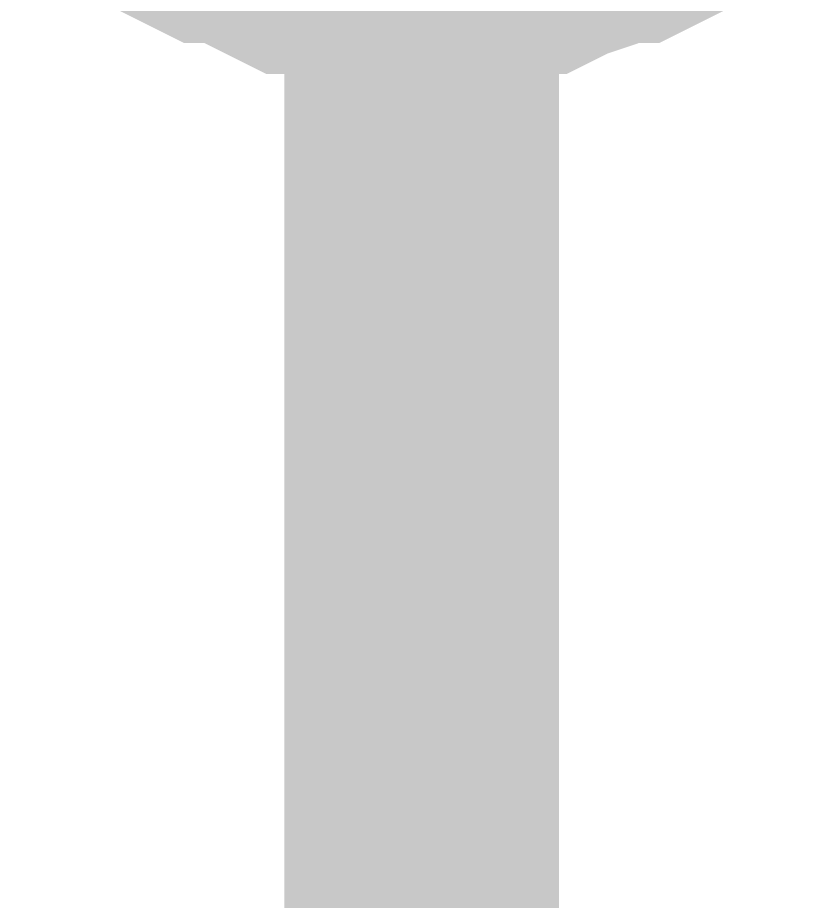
# Model space of a CAD drawing. Header units: inches. Extents: x 0 to 420, y 0 to 297.
# Drawn here: x 341.526 to 342.397, y 152.443 to 153.408 of the extents above; entities that cross this region are included whole.
import ezdxf

# ---------------------------------------------------------------- set-up
doc = ezdxf.new("R2010")
doc.units = ezdxf.units.IN
doc.layers.add('Sheet', color=255, linetype='Continuous')

msp = doc.modelspace()

# ---------------------------------------------------------------- linework, layer by layer
at = {"layer": 'Sheet', "const_width": 0.29972}
for points in [[(341.96672, 153.98921), (341.96672, 138.9891)], [(341.96672, 153.4851), (341.94433, 153.4851), (341.91073, 153.4851), (341.88833, 153.4963), (341.86593, 153.4963), (341.83234, 153.4963), (341.80994, 153.50751), (341.78754, 153.51871), (341.76515, 153.52991), (341.74275, 153.52991), (341.72035, 153.54111), (341.69795, 153.55232), (341.67556, 153.57472)], [(341.96672, 153.4851), (341.94433, 153.4851), (341.91073, 153.4851), (341.88833, 153.4963), (341.86593, 153.4963), (341.83234, 153.4963), (341.80994, 153.50751), (341.78754, 153.51871), (341.76515, 153.52991), (341.74275, 153.52991), (341.72035, 153.54111), (341.69795, 153.55232), (341.67556, 153.57472)], [(341.96672, 153.4851), (341.94433, 153.4851), (341.91073, 153.4851), (341.88833, 153.4963), (341.86593, 153.4963), (341.83234, 153.4963), (341.80994, 153.50751), (341.78754, 153.51871), (341.76515, 153.52991), (341.74275, 153.52991), (341.72035, 153.54111), (341.69795, 153.55232), (341.67556, 153.57472)], [(341.96672, 153.4851), (341.94433, 153.4851), (341.91073, 153.4851), (341.88833, 153.4963), (341.86593, 153.4963), (341.83234, 153.4963), (341.80994, 153.50751), (341.78754, 153.51871), (341.76515, 153.52991), (341.74275, 153.52991), (341.72035, 153.54111), (341.69795, 153.55232), (341.67556, 153.57472)], [(341.96672, 153.4851), (341.94433, 153.4851), (341.91073, 153.4851), (341.88833, 153.4963), (341.86593, 153.4963), (341.83234, 153.4963), (341.80994, 153.50751), (341.78754, 153.51871), (341.76515, 153.52991), (341.74275, 153.52991), (341.72035, 153.54111), (341.69795, 153.55232), (341.67556, 153.57472)], [(341.96672, 153.4851), (341.94433, 153.4851), (341.91073, 153.4851), (341.88833, 153.4963), (341.86593, 153.4963), (341.83234, 153.4963), (341.80994, 153.50751), (341.78754, 153.51871), (341.76515, 153.52991), (341.74275, 153.52991), (341.72035, 153.54111), (341.69795, 153.55232), (341.67556, 153.57472)], [(341.96672, 153.4851), (341.94433, 153.4851), (341.91073, 153.4851), (341.88833, 153.4963), (341.86593, 153.4963), (341.83234, 153.4963), (341.80994, 153.50751), (341.78754, 153.51871), (341.76515, 153.52991), (341.74275, 153.52991), (341.72035, 153.54111), (341.69795, 153.55232), (341.67556, 153.57472)], [(341.96672, 153.4851), (341.94433, 153.4851), (341.91073, 153.4851), (341.88833, 153.4963), (341.86593, 153.4963), (341.83234, 153.4963), (341.80994, 153.50751), (341.78754, 153.51871), (341.76515, 153.52991), (341.74275, 153.52991), (341.72035, 153.54111), (341.69795, 153.55232), (341.67556, 153.57472)], [(341.96672, 153.4851), (341.94433, 153.4851), (341.91073, 153.4851), (341.88833, 153.4963), (341.86593, 153.4963), (341.83234, 153.4963), (341.80994, 153.50751), (341.78754, 153.51871), (341.76515, 153.52991), (341.74275, 153.52991), (341.72035, 153.54111), (341.69795, 153.55232), (341.67556, 153.57472)], [(342.24669, 153.57472), (342.2243, 153.55232), (342.2131, 153.54111), (342.1907, 153.52991), (342.1683, 153.52991), (342.14591, 153.51871), (342.11231, 153.50751), (342.08991, 153.4963), (342.06751, 153.4963), (342.04512, 153.4963), (342.02272, 153.4851), (341.98912, 153.4851), (341.96672, 153.4851)], [(342.24669, 153.57472), (342.2243, 153.55232), (342.2131, 153.54111), (342.1907, 153.52991), (342.1683, 153.52991), (342.14591, 153.51871), (342.11231, 153.50751), (342.08991, 153.4963), (342.06751, 153.4963), (342.04512, 153.4963), (342.02272, 153.4851), (341.98912, 153.4851), (341.96672, 153.4851)], [(342.24669, 153.57472), (342.2243, 153.55232), (342.2131, 153.54111), (342.1907, 153.52991), (342.1683, 153.52991), (342.14591, 153.51871), (342.11231, 153.50751), (342.08991, 153.4963), (342.06751, 153.4963), (342.04512, 153.4963), (342.02272, 153.4851), (341.98912, 153.4851), (341.96672, 153.4851)], [(342.24669, 153.57472), (342.2243, 153.55232), (342.2131, 153.54111), (342.1907, 153.52991), (342.1683, 153.52991), (342.14591, 153.51871), (342.11231, 153.50751), (342.08991, 153.4963), (342.06751, 153.4963), (342.04512, 153.4963), (342.02272, 153.4851), (341.98912, 153.4851), (341.96672, 153.4851)], [(342.24669, 153.57472), (342.2243, 153.55232), (342.2131, 153.54111), (342.1907, 153.52991), (342.1683, 153.52991), (342.14591, 153.51871), (342.11231, 153.50751), (342.08991, 153.4963), (342.06751, 153.4963), (342.04512, 153.4963), (342.02272, 153.4851), (341.98912, 153.4851), (341.96672, 153.4851)], [(342.24669, 153.57472), (342.2243, 153.55232), (342.2131, 153.54111), (342.1907, 153.52991), (342.1683, 153.52991), (342.14591, 153.51871), (342.11231, 153.50751), (342.08991, 153.4963), (342.06751, 153.4963), (342.04512, 153.4963), (342.02272, 153.4851), (341.98912, 153.4851), (341.96672, 153.4851)], [(342.24669, 153.57472), (342.2243, 153.55232), (342.2131, 153.54111), (342.1907, 153.52991), (342.1683, 153.52991), (342.14591, 153.51871), (342.11231, 153.50751), (342.08991, 153.4963), (342.06751, 153.4963), (342.04512, 153.4963), (342.02272, 153.4851), (341.98912, 153.4851), (341.96672, 153.4851)], [(342.24669, 153.57472), (342.2243, 153.55232), (342.2131, 153.54111), (342.1907, 153.52991), (342.1683, 153.52991), (342.14591, 153.51871), (342.11231, 153.50751), (342.08991, 153.4963), (342.06751, 153.4963), (342.04512, 153.4963), (342.02272, 153.4851), (341.98912, 153.4851), (341.96672, 153.4851)], [(342.24669, 153.57472), (342.2243, 153.55232), (342.2131, 153.54111), (342.1907, 153.52991), (342.1683, 153.52991), (342.14591, 153.51871), (342.11231, 153.50751), (342.08991, 153.4963), (342.06751, 153.4963), (342.04512, 153.4963), (342.02272, 153.4851), (341.98912, 153.4851), (341.96672, 153.4851)]]:
    msp.add_lwpolyline(points, dxfattribs=at)

doc.saveas('drawing.dxf')
